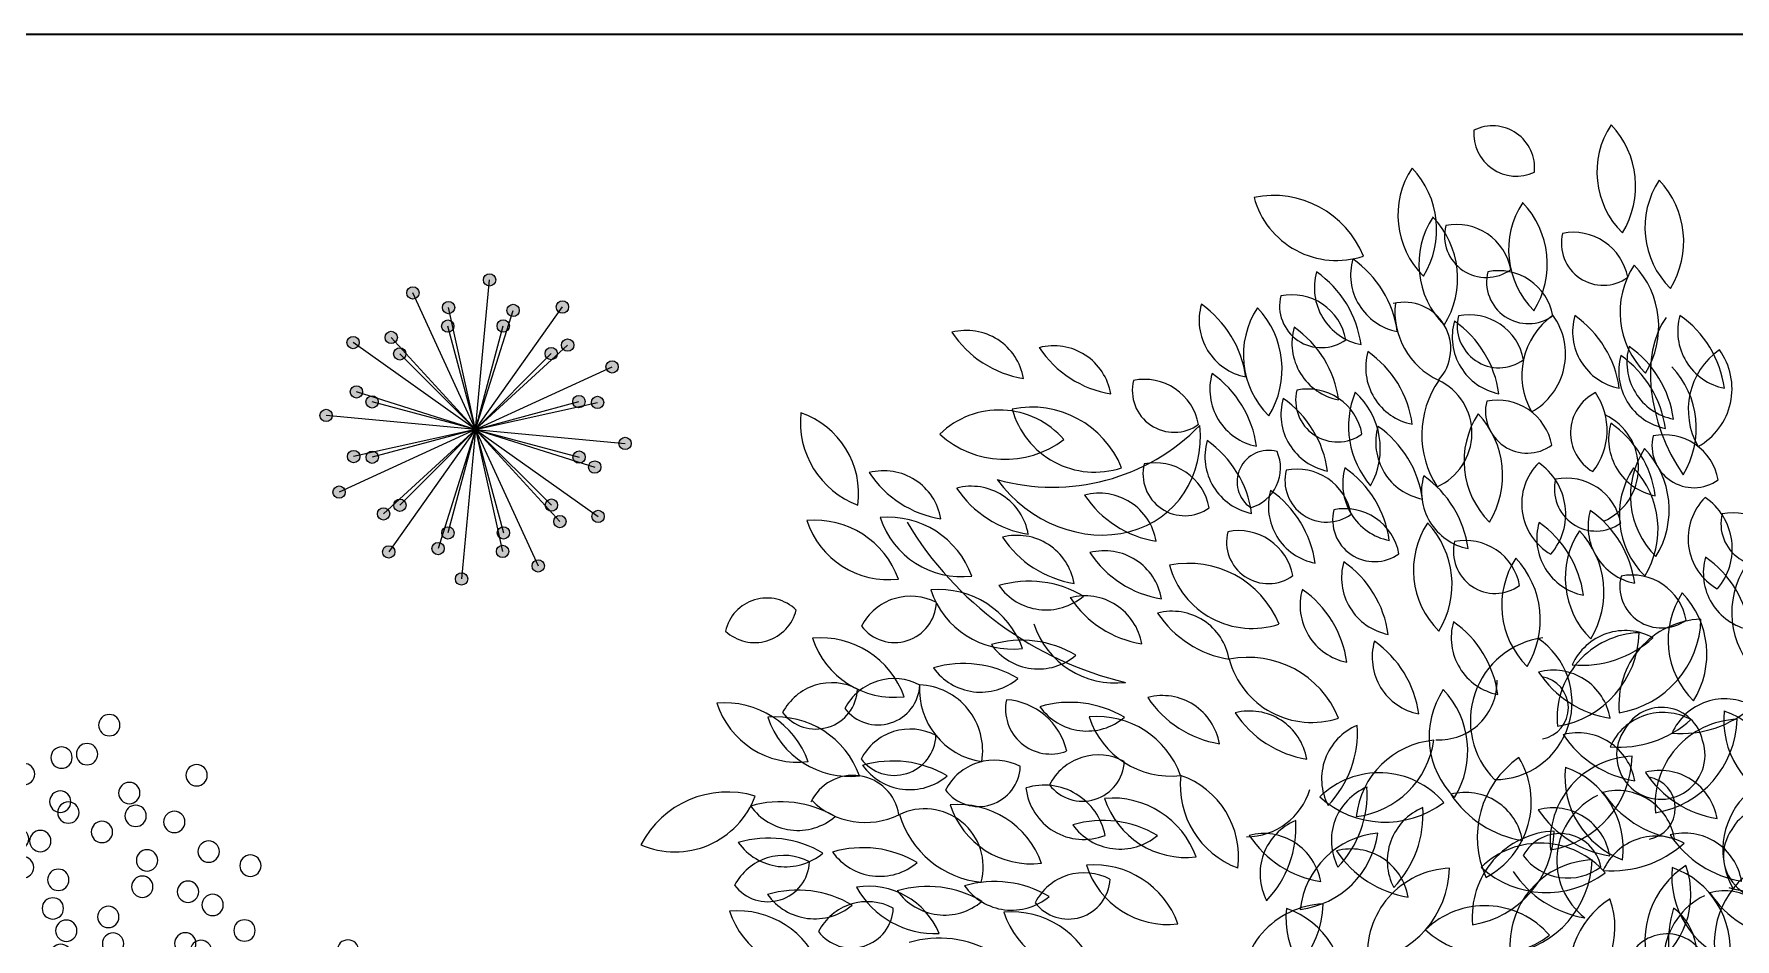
# Model space of a CAD drawing. Header units: millimetres. Extents: x -18002 to 19000, y -38859 to 21000.
# Drawn here: x -7430 to -5916, y 20195 to 21000 of the extents above; entities that cross this region are included whole.
import ezdxf

# ---------------------------------------------------------------- set-up
doc = ezdxf.new("R2010")
doc.units = ezdxf.units.MM
doc.linetypes.add('ACAD_ISO04W100', pattern=[30, 24, -3, 0, -3])
doc.linetypes.add('PHANTOM', pattern=[63.5, 31.75, -6.35, 6.35, -6.35, 6.35, -6.35])
doc.layers.get('0').update_dxf_attribs({"lineweight": 25})
doc.layers.add('AREA VERDE', color=7, linetype='Continuous', lineweight=5, true_color=0x00701c)
doc.layers.add('Efec-vegetacion-01', color=7, linetype='Continuous', lineweight=25, true_color=0x00ad00)
doc.layers.add('C Prop', color=1, linetype='PHANTOM', lineweight=35)
doc.layers.add('www.cadblocksfree.com', color=7, linetype='Continuous', lineweight=5)

# ---------------------------------------------------------------- blocks, each defined once
blk = doc.blocks.new('A$C76BB5F72')
at = {"color": 96, "true_color": 0x006600}
for centre, major_axis, start_param, end_param in [((0.8602, 1.5411), (0.0023, 0.0699), 4.64421, 6.775011), ((0.9, 1.5985), (0.0023, 0.071), 1.528993, 3.607058), ((0.8454, 1.4627), (0.0047, 0.1421), 1.02068, 2.395009), ((0.62, 1.4391), (0.0048, 0.1474), 4.191457, 5.507408), ((1.029, 1.4054), (0.0047, 0.1421), 1.020696, 2.395025), ((0.8801, 1.3815), (0.0047, 0.1421), 1.02068, 2.395009), ((0.6546, 1.3579), (0.0048, 0.1474), 4.191454, 5.507405), ((0.8498, 1.4287), (0.0023, 0.0693), 1.359975, 3.802123), ((0.8006, 1.3557), (0.003, 0.0915), -1.352509, 0.23136), ((0.9011, 1.098), (0.0052, 0.1583), 0.995377, 2.17682), ((0.7289, 1.101), (0.0032, 0.0971), 3.58946, 5.874126), ((0.605, 1.1323), (0.0032, 0.096), 1.324749, 2.979982), ((0.4112, 1.0139), (0.0058, 0.1767), -1.40088, -0.577558), ((0.7724, 1.1122), (0.005, 0.1511), 1.219171, 2.314045), ((0.5474, 1.0752), (0.0042, 0.1264), 4.236746, 5.579693), ((0.8685, 1.0642), (0.003, 0.0915), -1.352507, 0.231361), ((1.0645, 1.1015), (0.0025, 0.0747), 0.498451, 2.643311), ((0.9397, 1.1057), (0.0036, 0.1107), 4.077285, 5.347414), ((0.955, 1.0546), (0.0047, 0.1421), 1.020677, 2.395007), ((0.7295, 1.031), (0.0048, 0.1474), 4.191457, 5.507408), ((0.9178, 1.1372), (0.0023, 0.0693), 1.359914, 3.802063), ((1.0053, 1.0436), (0.0032, 0.0971), 3.58946, 5.874126), ((0.7624, 1.0858), (0.0032, 0.096), 1.324792, 2.980025), ((0.5687, 0.9674), (0.0058, 0.1767), -1.400885, -0.577563), ((1.1449, 1.0068), (0.003, 0.0915), -1.352507, 0.231361), ((0.4789, 1.0621), (0.0032, 0.096), 1.32475, 2.979982), ((0.2851, 0.9437), (0.0058, 0.1767), -1.40088, -0.577558), ((0.4884, 1.0202), (0.0017, 0.0522), -0.240197, 2.568826), ((1.2313, 0.9972), (0.0047, 0.1421), 1.020677, 2.395007), ((1.0059, 0.9736), (0.0048, 0.1474), 4.191457, 5.507408), ((1.1942, 1.0798), (0.0023, 0.0693), 1.359914, 3.802063), ((0.3493, 1.0333), (0.0023, 0.0693), 1.359914, 3.802063), ((0.3, 0.9603), (0.003, 0.0915), -1.352594, 0.231275), ((0.4398, 1.043), (0.0023, 0.0684), 3.454039, 5.158097), ((0.5849, 1.0226), (0.0023, 0.0693), 1.359975, 3.802123), ((0.5356, 0.9496), (0.003, 0.0915), -1.352594, 0.231275), ((1.0175, 0.815), (0.0047, 0.1421), 1.020677, 2.395006), ((0.792, 0.7914), (0.0048, 0.1474), 4.191457, 5.507408), ((1.2938, 0.7575), (0.0047, 0.1421), 1.020677, 2.395006), ((1.0684, 0.734), (0.0048, 0.1474), 4.191457, 5.507408), ((1.2118, 0.6505), (0.0047, 0.1418), 0.073281, 1.699241), ((1.0448, 0.7963), (0.0053, 0.1613), 3.335082, 4.720481), ((0.8876, 0.7614), (0.0032, 0.096), 1.324748, 2.97998), ((0.6939, 0.643), (0.0058, 0.1767), -1.400881, -0.577559), ((1.0802, 0.6772), (0.0032, 0.096), -0.470458, 1.184775), ((0.9624, 0.6237), (0.0046, 0.139), 0.168873, 2.38252), ((0.864, 0.6541), (0.0042, 0.1281), 3.169603, 5.720362), ((1.0078, 0.8924), (0.0058, 0.1767), 3.087055, 3.910377), ((0.5599, 0.7627), (0.0047, 0.1418), 1.868396, 3.494357), ((-0.1334, 0.602), (0.003, 0.0915), -0.454951, 1.128917), ((-0.1597, 0.6861), (0.0023, 0.0693), 2.257493, 4.699641), ((0.0304, 0.6759), (0.004, 0.1215), 1.543736, 3.024312), ((-0.0956, 0.5739), (0.0036, 0.1094), 4.57796, 6.273232), ((0.0455, 0.5481), (0.0036, 0.1107), -1.308206, -0.038077), ((0.8971, 0.5971), (0.0047, 0.1421), 1.020677, 2.395007), ((0.6716, 0.5735), (0.0048, 0.1474), 4.191454, 5.507405), ((1.2458, 0.5639), (0.0032, 0.096), -0.470463, 1.18477), ((0.4571, 0.5437), (0.0032, 0.096), -1.368099, 0.287134), ((0.5803, 0.7344), (0.0058, 0.1767), 2.189533, 3.012855), ((1.1735, 0.7791), (0.0058, 0.1767), 3.087022, 3.910345), ((0.8151, 0.4086), (0.0032, 0.096), -1.368019, 0.287213), ((0.9382, 0.5993), (0.0058, 0.1767), 2.189496, 3.012818), ((0.9602, 0.383), (0.0032, 0.096), -1.36802, 0.287213), ((1.0833, 0.5737), (0.0058, 0.1767), 2.189533, 3.012855), ((1.1317, 0.3362), (0.0032, 0.096), -0.470462, 1.184771), ((0.9398, 0.2785), (0.0047, 0.1418), -0.824367, 0.801593), ((1.0594, 0.5514), (0.0058, 0.1767), 3.087024, 3.910347), ((0.6273, 0.3827), (0.0053, 0.1613), 3.335141, 4.720539)]:
    blk.add_ellipse(centre, major_axis=major_axis, ratio=1, start_param=start_param, end_param=end_param, dxfattribs=at)
at = {"color": 58, "true_color": 0x4d6600}
for centre, major_axis, ratio, start_param, end_param in [((1.1757, 1.5345), (0.0047, 0.1421), 1, 1.020694, 2.395023), ((0.9503, 1.511), (0.0049, 0.1474), 1, 4.191492, 5.507442), ((1.2554, 1.4424), (0.0047, 0.1421), 1, 1.020697, 2.395026), ((1.03, 1.4189), (0.0049, 0.1474), 1, 4.191488, 5.507439), ((0.8035, 1.3818), (0.0048, 0.1474), 1, 4.191454, 5.507405), ((1.0438, 1.4158), (0.0023, 0.0693), 1, 1.359886, 3.802035), ((0.9945, 1.3428), (0.003, 0.0915), 1, -1.35251, 0.231359), ((0.9196, 1.3522), (0.0023, 0.0693), 1, 1.359915, 3.802064), ((0.8704, 1.2791), (0.003, 0.0915), 1, -1.352509, 0.23136), ((1.214, 1.3017), (0.0047, 0.1421), 1, 1.020677, 2.395006), ((0.9886, 1.2781), (0.0048, 0.1474), 1, 4.191456, 5.507407), ((-0.0131, 1.1755), (0.0032, 0.096), 1, -1.36802, 0.287213), ((1.0303, 1.1971), (0.004, 0.1215), 1, 0.646107, 2.126683), ((0.8719, 1.2321), (0.0036, 0.1094), 1, 3.680361, 5.375633), ((1.0891, 1.2697), (0.0032, 0.096), 1, 1.32475, 2.979982), ((0.8954, 1.1512), (0.0058, 0.1767), 1, -1.40088, -0.577558), ((1.2765, 1.133), (-0.0919, 0.1913), 0.647834, 0.34295, 1.798552), ((1.2636, 1.2699), (0.0032, 0.096), 1, 1.32478, 2.980013), ((1.0699, 1.1515), (0.0058, 0.1767), 1, -1.400885, -0.577563), ((0.11, 1.3663), (0.0058, 0.1767), 1, 2.189533, 3.012855), ((0.1319, 1.1499), (0.0032, 0.096), 1, -1.36802, 0.287213), ((0.2551, 1.3407), (0.0058, 0.1767), 1, 2.189533, 3.012855), ((1.1792, 1.2185), (0.0032, 0.096), 1, 1.324774, 2.980007), ((0.9855, 1.1), (0.0058, 0.1767), 1, -1.400884, -0.577561), ((1.3066, 1.1397), (0.004, 0.1215), 1, 0.646107, 2.126683), ((1.1483, 1.1746), (0.0036, 0.1094), 1, 3.680361, 5.375633), ((1.051, 1.1094), (0.0048, 0.1474), 1, 4.191457, 5.507408), ((-0.1413, 1.1194), (0.0049, 0.1474), 1, 1.498679, 2.81463), ((-0.3342, 1.0004), (0.0047, 0.1421), 1, 4.611084, 5.985413), ((0.0414, 0.9975), (0.0047, 0.1418), 1, -0.824341, 0.80162), ((0.095, 0.9828), (0.0053, 0.1613), 1, -1.15288, 0.232518), ((0.1999, 1.1781), (0.0047, 0.1418), 1, 1.868456, 3.494416), ((0.1301, 1.3532), (0.2098, 0.2701), 1, 3.529327, 4.597681), ((0.1853, 1.1216), (-0.1444, 0.1426), 0.866793, 1.39176, 3.951227), ((0.0512, 1.2189), (0.0053, 0.1613), 1, 2.437519, 3.822918), ((-0.1502, 0.9425), (0.0032, 0.096), 1, -1.368022, 0.287211), ((-0.027, 1.1332), (0.0058, 0.1767), 1, 2.189529, 3.012851), ((-0.0051, 0.9168), (0.0032, 0.096), 1, -1.368019, 0.287213), ((0.118, 1.1076), (0.0058, 0.1767), 1, 2.189533, 3.012855), ((0.2072, 0.9053), (0.0032, 0.096), 1, -1.368021, 0.287212), ((0.3304, 1.096), (0.0058, 0.1767), 1, 2.189527, 3.01285), ((-0.2648, 0.809), (0.0049, 0.1474), 1, -1.194121, 0.121829), ((-0.1431, 0.8139), (0.0049, 0.1474), 1, -1.194121, 0.121829), ((-0.021, 1.0049), (0.0047, 0.1421), 1, 1.918244, 3.292573), ((-0.1427, 1), (0.0047, 0.1421), 1, 1.918314, 3.292644), ((0.3862, 1.2516), (-0.4584, 0.3561), 1, 1.200871, 1.995976), ((0.0709, 0.8353), (0.0032, 0.096), 1, -1.368021, 0.287212), ((0.488, 0.9206), (0.0023, 0.0693), 1, 1.359919, 3.802067), ((0.4387, 0.8476), (0.003, 0.0915), 1, -1.352507, 0.231361), ((0.871, 0.8735), (0.0047, 0.1421), 1, 1.020694, 2.395023), ((0.1941, 1.0261), (0.0058, 0.1767), 1, 2.189529, 3.012851), ((0.216, 0.8097), (0.0032, 0.096), 1, -1.368022, 0.287211), ((0.3391, 1.0004), (0.0058, 0.1767), 1, 2.189529, 3.012851), ((0.3562, 0.7234), (0.0053, 0.1613), 1, -1.152879, 0.23252), ((0.4611, 0.9187), (0.0047, 0.1418), 1, 1.868451, 3.494411), ((0.7056, 0.8612), (0.0032, 0.096), 1, 1.32475, 2.979982), ((0.5119, 0.7427), (0.0058, 0.1767), 1, -1.40088, -0.577558), ((0.0909, 0.6784), (0.0058, 0.1767), 1, -0.503255, 0.320067), ((0.119, 0.9037), (0.0032, 0.096), 1, 2.222351, 3.877584), ((-0.0589, 0.6938), (0.0049, 0.1474), 1, -1.194122, 0.121829), ((0.0633, 0.8847), (0.0047, 0.1421), 1, 1.918244, 3.292573), ((0.1832, 0.7349), (0.0032, 0.096), 1, -1.368019, 0.287213), ((0.3064, 0.9257), (0.0058, 0.1767), 1, 2.189501, 3.012823), ((0.6368, 0.8151), (0.0032, 0.096), 1, 1.324745, 2.979978), ((0.4431, 0.6967), (0.0058, 0.1767), 1, -1.40088, -0.577558), ((0.0784, 0.5804), (0.0058, 0.1767), 1, -0.503298, 0.320024), ((0.2341, 0.8284), (0.0047, 0.1421), 1, 1.918314, 3.292644), ((0.1066, 0.8056), (0.0032, 0.096), 1, 2.222354, 3.877587), ((0.455, 0.5674), (0.0053, 0.1613), 1, -1.152817, 0.232582), ((0.7564, 0.7291), (0.0032, 0.096), 1, 1.32478, 2.980013), ((0.5627, 0.6107), (0.0058, 0.1767), 1, -1.40088, -0.577558), ((-0.0178, 0.5418), (0.0058, 0.1767), 1, -0.503298, 0.320025), ((0.0104, 0.7671), (0.0032, 0.096), 1, 2.222352, 3.877584), ((0.1265, 0.6431), (0.0025, 0.0747), 1, 1.395929, 3.540788), ((0.1589, 0.4774), (0.0058, 0.1767), 1, -0.503255, 0.320067), ((0.3121, 0.5693), (0.0032, 0.096), 1, -1.36802, 0.287213), ((0.4352, 0.76), (0.0058, 0.1767), 1, 2.189529, 3.012851), ((0.1871, 0.7026), (0.0032, 0.096), 1, 2.222316, 3.877549), ((0.2036, 0.483), (0.0049, 0.1474), 1, -1.194112, 0.121839), ((0.3257, 0.6739), (0.0047, 0.1421), 1, 1.918249, 3.292578), ((1.0708, 0.7565), (0.0058, 0.1767), 1, 3.087158, 3.91048), ((1.2718, 0.4844), (0.0047, 0.1418), 1, 0.073281, 1.699241), ((1.1047, 0.6302), (0.0053, 0.1613), 1, 3.335082, 4.720481), ((0.206, 0.4753), (0.003, 0.0915), 1, -0.454944, 1.128925), ((0.0335, 0.4666), (0.003, 0.0915), 1, -0.454876, 1.128992), ((0.0071, 0.5506), (0.0023, 0.0693), 1, 2.257561, 4.699709), ((0.1797, 0.5594), (0.0023, 0.0693), 1, 2.257493, 4.699641), ((0.9963, 0.4301), (0.0053, 0.1613), 1, 0.642311, 2.02771), ((0.7826, 0.4889), (0.0047, 0.1418), 1, 3.663644, 5.289604), ((1.0977, 0.4228), (0.0047, 0.1418), 1, 0.073281, 1.699241), ((0.9307, 0.5686), (0.0053, 0.1613), 1, 3.335086, 4.720484), ((1.3705, 0.4091), (0.0042, 0.1281), 1, -0.420699, 2.130061), ((0.1161, 0.4139), (0.0034, 0.1027), 1, -1.34766, 0.33249), ((0.1815, 0.5229), (0.0032, 0.0963), 1, 1.716104, 3.551932), ((0.4892, 0.5172), (0.0049, 0.1474), 1, 1.498679, 2.81463), ((0.2963, 0.3982), (0.0047, 0.1421), 1, 4.611082, 5.985411), ((1.295, 0.4792), (0.0046, 0.139), 1, 2.861645, 5.075292), ((-0.0823, 0.3803), (0.0032, 0.0971), 1, 4.487022, 6.771688), ((-0.0272, 0.3372), (0.0049, 0.1474), 1, -1.194112, 0.121839), ((0.0949, 0.5282), (0.0047, 0.1421), 1, 1.918247, 3.292576), ((0.2293, 0.3478), (0.0048, 0.1474), 1, -1.194188, 0.121763), ((0.3514, 0.5387), (0.0047, 0.1421), 1, 1.918242, 3.292571), ((0.0274, 0.5131), (0.0052, 0.1583), 1, 1.893069, 3.074512), ((0.2136, 0.2813), (0.0058, 0.1767), 1, -0.503319, 0.320004), ((0.5703, 0.3692), (0.0032, 0.096), 1, 0.427146, 2.082378), ((0.357, 0.4468), (0.0058, 0.1767), 1, 3.984718, 4.80804), ((0.2418, 0.5066), (0.0032, 0.096), 1, 2.222376, 3.877608), ((0.4803, 0.3403), (0.0032, 0.096), 1, -1.368021, 0.287212), ((0.6035, 0.531), (0.0058, 0.1767), 1, 2.189533, 3.012855), ((0.6825, 0.2954), (0.0047, 0.1421), 1, 0.123059, 1.497388), ((0.5235, 0.457), (0.0049, 0.1474), 1, 3.293873, 4.609823), ((0.8013, 0.4443), (0.0053, 0.1613), 1, 3.335082, 4.720481), ((0.1823, 0.2797), (0.003, 0.0915), 1, -0.454955, 1.128914), ((0.1991, 0.2367), (0.0049, 0.1474), 1, -1.194118, 0.121833), ((0.3212, 0.4276), (0.0047, 0.1421), 1, 1.918246, 3.292575), ((0.7943, 0.237), (0.0047, 0.1418), 1, 0.073281, 1.699241), ((1.031, 0.2509), (0.0047, 0.1418), 1, 0.073223, 1.699183), ((0.864, 0.3967), (0.0053, 0.1613), 1, 3.335082, 4.720481), ((1.2607, 0.2589), (0.0048, 0.1474), 1, 0.601065, 1.917016), ((1.0473, 0.3355), (0.0047, 0.1421), 1, 3.713445, 5.087775), ((1.3757, 0.2542), (0.0048, 0.1474), 1, 0.601064, 1.917015), ((1.1624, 0.3308), (0.0047, 0.1421), 1, 3.713473, 5.087802), ((-0.0778, 0.1718), (0.0058, 0.1767), 1, -0.503319, 0.320004), ((-0.0496, 0.3971), (0.0032, 0.096), 1, 2.222376, 3.877608), ((0.0339, 0.1799), (0.0058, 0.1767), 1, -0.503254, 0.320068), ((0.0621, 0.4052), (0.0032, 0.096), 1, 2.222336, 3.877568), ((0.156, 0.3637), (0.0023, 0.0693), 1, 2.257493, 4.699641), ((0.062, 0.1587), (0.0049, 0.1474), 1, -1.194121, 0.121829), ((0.5845, 0.1776), (0.0047, 0.1418), 1, 0.073223, 1.699183), ((0.4175, 0.3233), (0.0053, 0.1613), 1, 3.335082, 4.720481), ((0.6647, 0.2966), (0.0049, 0.1474), 1, 1.498677, 2.814628), ((0.4718, 0.1775), (0.0047, 0.1421), 1, 4.611083, 5.985412), ((0.1841, 0.3496), (0.0047, 0.1421), 1, 1.918248, 3.292578), ((-0.0583, 0.086), (0.0058, 0.1767), 1, -0.503255, 0.320067)]:
    blk.add_ellipse(centre, major_axis=major_axis, ratio=ratio, start_param=start_param, end_param=end_param, dxfattribs=at)
at = {"color": 98, "true_color": 0x004700}
for centre, major_axis, start_param, end_param in [((0.4963, 1.3342), (0.0053, 0.1613), -1.152877, 0.232521), ((0.6012, 1.5295), (0.0047, 0.1418), 1.868456, 3.494416), ((0.7206, 1.3638), (0.0032, 0.096), 1.324745, 2.979978), ((0.5269, 1.2453), (0.0058, 0.1767), -1.400884, -0.577561), ((0.6605, 1.3422), (0.0032, 0.096), 1.324791, 2.980023), ((0.4668, 1.2238), (0.0058, 0.1767), -1.400884, -0.577561), ((0.576, 1.3123), (0.0023, 0.0693), 1.359886, 3.802035), ((0.5268, 1.2392), (0.003, 0.0915), -1.352509, 0.23136), ((0.4692, 1.2885), (0.0032, 0.096), 1.324745, 2.979978), ((0.2755, 1.17), (0.0058, 0.1767), -1.400884, -0.577561), ((0.5887, 1.2308), (0.0047, 0.1421), 1.020642, 2.394972), ((0.3633, 1.2072), (0.0049, 0.1474), 4.191491, 5.507442), ((0.8245, 1.303), (0.0042, 0.1263), 1.493727, 2.732489), ((0.7136, 1.2411), (0.0025, 0.0772), 4.001852, 6.554258), ((0.8216, 1.2059), (0.003, 0.0915), -1.352594, 0.231275), ((0.6233, 1.2503), (0.0032, 0.096), 1.324744, 2.979976), ((0.4296, 1.1319), (0.0058, 0.1767), -1.40088, -0.577558), ((0.8893, 1.2607), (0.0032, 0.096), 1.324745, 2.979978), ((0.8709, 1.2789), (0.0023, 0.0693), 1.359919, 3.802067), ((0.6956, 1.1422), (0.0058, 0.1767), -1.40088, -0.577558), ((0.7457, 1.2099), (0.0032, 0.096), 1.32475, 2.979982), ((0.5519, 1.0915), (0.0058, 0.1767), -1.40088, -0.577558), ((1.1657, 1.2032), (0.0032, 0.096), 1.324745, 2.979978), ((0.9719, 1.0848), (0.0058, 0.1767), -1.40088, -0.577558), ((0.3316, 1.1718), (0.0023, 0.0693), 1.359915, 3.802064), ((0.2823, 1.0987), (0.003, 0.0915), -1.352507, 0.231361), ((0.487, 1.1735), (0.0032, 0.096), 1.324754, 2.979986), ((0.2933, 1.0551), (0.0058, 0.1767), -1.400881, -0.577559), ((0.6027, 1.1557), (0.0023, 0.0693), 1.359975, 3.802123), ((0.5535, 1.0827), (0.003, 0.0915), -1.35251, 0.231359), ((1.1489, 1.0913), (0.0032, 0.096), 1.324792, 2.980025), ((0.9552, 0.9729), (0.0058, 0.1767), -1.400892, -0.57757), ((1.0049, 0.9836), (0.0032, 0.0963), 0.818491, 2.654319), ((0.8789, 0.9668), (0.0034, 0.1027), 4.037966, 5.718116), ((0.7075, 1.0171), (0.0032, 0.096), 1.324745, 2.979978), ((0.5137, 0.8987), (0.0058, 0.1767), -1.40088, -0.577558), ((0.8383, 1.0036), (0.0032, 0.096), 1.324745, 2.979978), ((0.6446, 0.8852), (0.0058, 0.1767), -1.40088, -0.577558), ((1.0322, 1.0078), (0.0023, 0.0693), 1.359914, 3.802063), ((0.983, 0.9348), (0.003, 0.0915), -1.352596, 0.231273), ((1.2128, 0.965), (0.0047, 0.1421), 1.020695, 2.395024), ((0.9874, 0.9414), (0.0049, 0.1474), 4.191491, 5.507442), ((0.5842, 0.9795), (0.0032, 0.096), 1.324744, 2.979976), ((0.3905, 0.8611), (0.0058, 0.1767), -1.40088, -0.577558), ((1.2812, 0.9261), (0.0032, 0.0963), 0.818491, 2.654319), ((1.1553, 0.9093), (0.0034, 0.1027), 4.037966, 5.718116), ((0.6641, 0.957), (0.0023, 0.0693), 1.359919, 3.802067), ((0.6149, 0.884), (0.003, 0.0915), -1.352509, 0.23136), ((1.1147, 0.9462), (0.0032, 0.096), 1.324745, 2.979978), ((0.921, 0.8278), (0.0058, 0.1767), -1.40088, -0.577558), ((1.3086, 0.9504), (0.0023, 0.0693), 1.359914, 3.802063), ((1.2593, 0.8773), (0.003, 0.0915), -1.352596, 0.231273), ((0.6455, 0.85), (0.0048, 0.1474), 4.191442, 5.507393), ((1.0297, 0.9263), (0.0032, 0.096), 1.324745, 2.979978), ((0.836, 0.8079), (0.0058, 0.1767), -1.40088, -0.577558), ((1.3061, 0.8688), (0.0032, 0.096), 1.324745, 2.979978), ((1.1124, 0.7504), (0.0058, 0.1767), -1.40088, -0.577558), ((1.1091, 0.628), (0.0047, 0.1418), 0.073278, 1.699238), ((0.9421, 0.7737), (0.0053, 0.1613), 3.335148, 4.720547), ((0.9607, 0.6115), (0.0032, 0.096), -1.368021, 0.287212), ((-0.2367, 0.5952), (0.003, 0.0915), -0.454876, 1.128992), ((0.7716, 0.688), (0.0032, 0.096), 3.120001, 4.775234), ((1.0838, 0.8022), (0.0058, 0.1767), 2.189529, 3.012851), ((0.9339, 0.645), (0.0017, 0.0522), 3.350521, 6.159543), ((-0.4146, 0.506), (0.0049, 0.1474), -1.194122, 0.121829), ((-0.2924, 0.6969), (0.0047, 0.1421), 1.918249, 3.292578), ((-0.2631, 0.6792), (0.0023, 0.0693), 2.257561, 4.699709), ((-0.3295, 0.4825), (0.0049, 0.1474), -1.19412, 0.121831), ((-0.2073, 0.6734), (0.0047, 0.1421), 1.918249, 3.292578), ((1.1431, 0.5413), (0.0032, 0.096), -0.470464, 1.184769), ((1.1409, 0.5765), (0.0023, 0.0693), -1.332882, 1.109267), ((1.3915, 0.6244), (0.0049, 0.1474), 1.498677, 2.814628), ((1.1986, 0.5053), (0.0047, 0.1421), 4.611083, 5.985412), ((-0.1065, 0.5182), (0.003, 0.0915), -0.454955, 1.128914), ((-0.1329, 0.6023), (0.0023, 0.0693), 2.2575, 4.699649), ((0.6725, 0.5272), (0.0032, 0.096), 0.427146, 2.082378), ((0.4592, 0.6048), (0.0058, 0.1767), 3.984718, 4.80804), ((1.0016, 0.5075), (0.0032, 0.096), -1.36802, 0.287213), ((1.1248, 0.6983), (0.0058, 0.1767), 2.189497, 3.012819), ((1.1395, 0.5666), (-0.0731, 0.0066), -0.533206, 3.564936), ((0.6164, 0.611), (0.0048, 0.1474), 3.293839, 4.60979), ((0.7754, 0.4495), (0.0047, 0.1421), 0.123091, 1.49742), ((-0.2014, 0.4557), (0.0025, 0.0772), -1.383745, 1.168661), ((-0.1353, 0.38), (0.0058, 0.1767), -0.503255, 0.320067), ((-0.1072, 0.6053), (0.0032, 0.096), 2.222352, 3.877584), ((1.1278, 0.5309), (0.0048, 0.1474), 1.498638, 2.814589), ((0.9349, 0.4118), (0.0047, 0.1421), 4.611055, 5.985384), ((1.1381, 0.445), (0.0032, 0.096), -1.368021, 0.287212), ((1.2612, 0.6357), (0.0058, 0.1767), 2.189529, 3.012851), ((-0.4097, 0.3439), (0.0053, 0.1613), -0.255246, 1.130153), ((0.4511, 0.5417), (0.0036, 0.1107), 3.179686, 4.449815), ((0.6887, 0.4248), (0.0032, 0.096), 0.427221, 2.082454), ((0.4753, 0.5024), (0.0058, 0.1767), 3.984673, 4.807996), ((1.0675, 0.4117), (0.0032, 0.096), -1.36802, 0.287213), ((1.1113, 0.4785), (0.0017, 0.0522), 3.350521, 6.159543), ((-0.4969, 0.5477), (0.0047, 0.1418), 2.766041, 4.392001), ((-0.3211, 0.3124), (0.0058, 0.1767), -0.503298, 0.320024), ((-0.2929, 0.5377), (0.0032, 0.096), 2.222351, 3.877584), ((-0.1807, 0.5811), (0.0042, 0.1263), 2.391335, 3.630097), ((1.087, 0.3915), (0.0737, 0.0949), 1.113272, 3.142095), ((1.1907, 0.6024), (0.0058, 0.1767), 2.189527, 3.01285), ((1.3183, 0.41), (0.0023, 0.0693), -1.332882, 1.109267), ((-0.3417, 0.2519), (0.0058, 0.1767), -0.503255, 0.320068), ((0.9723, 0.367), (0.0023, 0.0693), -1.332875, 1.109274), ((1.179, 0.341), (0.0032, 0.096), -1.36802, 0.287213), ((1.3022, 0.5318), (0.0058, 0.1767), 2.189497, 3.012819), ((1.3169, 0.4001), (-0.0731, 0.0066), -0.533206, 3.564936), ((-0.3164, 0.3085), (0.003, 0.0915), -0.454959, 1.12891), ((-0.3135, 0.4772), (0.0032, 0.096), 2.222352, 3.877584), ((-0.1852, 0.2361), (0.0058, 0.1767), -0.503255, 0.320067), ((-0.157, 0.4614), (0.0032, 0.096), 2.222338, 3.877571), ((0.985, 0.4541), (0.003, 0.0915), 2.237867, 3.821736), ((-0.3428, 0.3926), (0.0023, 0.0693), 2.257493, 4.699641), ((1.0417, 0.4711), (0.0058, 0.1767), 2.189533, 3.012855), ((1.3052, 0.3644), (0.0048, 0.1474), 1.498638, 2.814589), ((1.1123, 0.2453), (0.0047, 0.1421), 4.611055, 5.985384), ((-0.2931, 0.1656), (0.0058, 0.1767), -0.503318, 0.320004), ((-0.1753, 0.2223), (0.0042, 0.1264), -1.148854, 0.194093), ((-0.0639, 0.4213), (0.005, 0.1511), 2.116754, 3.211628), ((1.245, 0.2452), (0.0032, 0.096), -1.36802, 0.287213), ((-0.3933, 0.1607), (0.0048, 0.1474), -1.194186, 0.121765), ((-0.2649, 0.3909), (0.0032, 0.096), 2.222375, 3.877608), ((-0.1774, 0.2317), (0.003, 0.0915), -0.454876, 1.128993), ((-0.2037, 0.3158), (0.0023, 0.0693), 2.257561, 4.699709), ((1.1346, 0.2038), (0.0048, 0.1474), 0.601065, 1.917016), ((0.9212, 0.2804), (0.0047, 0.1421), 3.713477, 5.087806), ((1.2644, 0.225), (0.0737, 0.0949), 1.113272, 3.142095), ((1.329, 0.2584), (0.0058, 0.1767), 1.291936, 2.115259), ((1.103, 0.2358), (0.0032, 0.096), 4.017596, 5.672829), ((1.3681, 0.4359), (0.0058, 0.1767), 2.189527, 3.01285), ((-0.2712, 0.3516), (0.0047, 0.1421), 1.918249, 3.292578), ((1.1497, 0.2005), (0.0023, 0.0693), -1.332875, 1.109274)]:
    blk.add_ellipse(centre, major_axis=major_axis, ratio=1, start_param=start_param, end_param=end_param, dxfattribs=at)
at = {"color": 66, "true_color": 0x638500}
for centre, major_axis, start_param, end_param in [((1.1231, 0.8606), (0.0047, 0.1421), 1.020697, 2.395026), ((0.8977, 0.8371), (0.0049, 0.1474), 4.191492, 5.507442), ((0.8645, 0.9043), (0.0023, 0.0693), 1.359979, 3.802128), ((0.8152, 0.8313), (0.003, 0.0915), -1.35251, 0.231359), ((1.3995, 0.8032), (0.0047, 0.1421), 1.020697, 2.395026), ((1.1408, 0.8469), (0.0023, 0.0693), 1.359979, 3.802128), ((1.0916, 0.7739), (0.003, 0.0915), -1.35251, 0.231359), ((-0.1058, 0.7388), (0.003, 0.0915), -0.454876, 1.128992), ((-0.1321, 0.8228), (0.0023, 0.0693), 2.257488, 4.699637), ((0.3283, 0.7093), (0.0032, 0.096), -1.36802, 0.287213), ((0.4515, 0.9001), (0.0058, 0.1767), 2.189527, 3.01285), ((0.672, 0.3953), (0.0047, 0.1418), -0.824341, 0.80162), ((0.6818, 0.6167), (0.0053, 0.1613), 2.437516, 3.822915), ((0.7815, 0.3908), (0.0032, 0.096), 0.427147, 2.08238), ((0.5681, 0.4685), (0.0058, 0.1767), 3.984724, 4.808046), ((0.9683, 0.2986), (0.0047, 0.1418), 0.073281, 1.699241), ((0.6254, 0.3147), (0.0032, 0.096), -1.36802, 0.287213), ((0.7486, 0.5054), (0.0058, 0.1767), 2.189529, 3.012851), ((0.9496, 0.4999), (0.0053, 0.1613), 2.437542, 3.822941), ((0.8475, 0.1747), (0.0047, 0.1418), -0.824375, 0.801585), ((0.8573, 0.3961), (0.0053, 0.1613), 2.437516, 3.822915)]:
    blk.add_ellipse(centre, major_axis=major_axis, ratio=1, start_param=start_param, end_param=end_param, dxfattribs=at)
at = {"color": 96, "linetype": 'Continuous', "true_color": 0x006b00}
for centre, major_axis, start_param, end_param in [((-0.3446, 0.7574), (0.0023, 0.0699), -0.7414, 1.389401), ((-0.3646, 0.8244), (0.0023, 0.071), 2.426584, 4.504649), ((-0.2553, 0.6138), (0.0049, 0.1474), -1.194122, 0.121829), ((-0.1332, 0.8047), (0.0047, 0.1421), 1.918314, 3.292644)]:
    blk.add_ellipse(centre, major_axis=major_axis, ratio=1, start_param=start_param, end_param=end_param, dxfattribs=at)
blk = doc.blocks.new('G3')
at = {"color": 96, "linetype": 'ByBlock', "lineweight": -2, "true_color": 0x006600}
for centre in [(-0.1452, 0.1576), (-0.0796, 0.1412), (0.0025, 0.1494), (-0.2108, 0.1166), (-0.096, 0.1166), (0.0681, 0.0592)]:
    blk.add_circle(centre, 0.0183, dxfattribs=at)
at = {"color": 66, "linetype": 'ByBlock', "lineweight": -2, "true_color": 0x587500}
for centre in [(-0.0221, 0.0838), (-0.0467, 0.0428), (-0.3339, 0.01), (-0.2601, -0.0064), (-0.1862, 0.01), (0.0189, 0.0018), (-0.3503, -0.031), (-0.0796, -0.0392), (-0.4078, -0.0556)]:
    blk.add_circle(centre, 0.0183, dxfattribs=at)
at = {"color": 66, "linetype": 'ByBlock', "lineweight": -2, "true_color": 0x638500}
for centre in [(-0.0057, -0.072), (-0.2273, -0.0884), (0.0681, -0.1212), (-0.2683, -0.1376), (-0.0467, -0.154), (-0.1534, -0.1786)]:
    blk.add_circle(centre, 0.0183, dxfattribs=at)
blk = doc.blocks.new('A$C031C037E')
at = {"color": 36, "true_color": 0x6b3600}
for points in [[(-0.01538, 0.03756, 0.00154, 0.000257, -0.381476), (0.15456, 0.1178, 0.000257, 0.000257, 1.841687)], [(-0.01882, 0.02902, 0.02059, 0.000257, -0.074947), (-0.06622, 0.09398, 0.000257, 0.000257, -0.762797)], [(-0.02369, 0.0282, 0.02059, 0.000257, 0), (0.00603, 0.07171, 0.000257, 0.000257, 0)], [(-0.02304, 0.02731, 0.02059, 0.000257, 0), (-0.07515, 0.00701, 0.000257, 0.000257, 0)], [(-0.01979, 0.02286, 0.01544, 0.000257, -0.286986), (0.04677, 0.01961, 0.000257, 0.000257, 1.494927)], [(-0.02157, 0.02156, 0.01544, 0.000257, -0.199177), (-0.04762, -0.0588, 0.000257, 0.000257, -1.224983)]]:
    blk.add_lwpolyline(points, format="xyseb", dxfattribs=at)
for points, knots in [([(-0.01538, 0.03756), (0.00157, 0.06499), (0.05163, 0.146), (-0.0086, 0.22817), (-0.04843, 0.28253)], [0, 0, 0, 0, 0.352913, 1.042399, 1.042399, 1.042399, 1.042399]), ([(-0.02706, 0.04358), (-0.04836, 0.06784), (-0.09718, 0.12346), (-0.05824, 0.18899), (-0.03628, 0.22594)], [0, 0, 0, 0, 0.3431079, 0.7867503, 0.7867503, 0.7867503, 0.7867503]), ([(-0.07944, 0.12536), (-0.0901, 0.13957), (-0.11926, 0.17846), (-0.16028, 0.20504), (-0.18632, 0.22192)], [0, 0, 0, 0, 0.2057262, 0.5631947, 0.5631947, 0.5631947, 0.5631947]), ([(0.04677, 0.01961), (0.07668, 0.02245), (0.12946, 0.02744), (0.14092, 0.09761), (0.16582, 0.12302), (0.17653, 0.13395)], [0, 0, 0, 0, 0.3078456, 0.5431204, 0.720549, 0.720549, 0.720549, 0.720549]), ([(-0.07515, 0.00701), (-0.08918, 0.00884), (-0.14437, 0.01603), (-0.1754, 0.06637), (-0.19855, 0.1039)], [0, 0, 0, 0, 0.1606959, 0.6320477, 0.6320477, 0.6320477, 0.6320477]), ([(0.13722, 0.0544), (0.14854, 0.05369), (0.1754, 0.05201), (0.1926, 0.03072), (0.20256, 0.0184)], [0, 0, 0, 0, 0.1271248, 0.3016984, 0.3016984, 0.3016984, 0.3016984]), ([(-0.00306, 0.03564), (0.02253, 0.0293), (0.08946, 0.01269), (0.0914, -0.06034), (0.09261, -0.10546)], [0, 0, 0, 0, 0.2819737, 0.7376857, 0.7376857, 0.7376857, 0.7376857]), ([(-0.12152, 0.0183), (-0.13915, 0.01606), (-0.19643, 0.00877), (-0.22494, -0.04514), (-0.24468, -0.08247)], [0, 0, 0, 0, 0.1995704, 0.6486688, 0.6486688, 0.6486688, 0.6486688]), ([(-0.07515, 0.00701), (-0.08509, 0.00537), (-0.10898, 0.00143), (-0.16334, -0.05343), (-0.1671, -0.11888), (-0.17003, -0.16981)], [0, 0, 0, 0, 0.1153881, 0.2772353, 0.8447002, 0.8447002, 0.8447002, 0.8447002]), ([(-0.04731, -0.05846), (-0.06657, -0.07887), (-0.10692, -0.12161), (-0.16286, -0.13996), (-0.19209, -0.14955)], [0, 0, 0, 0, 0.3218782, 0.6739721, 0.6739721, 0.6739721, 0.6739721]), ([(-0.04731, -0.05846), (-0.04457, -0.07093), (-0.03208, -0.12793), (0.01308, -0.16814), (0.04836, -0.19956)], [0, 0, 0, 0, 0.1472513, 0.6726927, 0.6726927, 0.6726927, 0.6726927]), ([(-0.06524, -0.07881), (-0.07402, -0.09898), (-0.09396, -0.14477), (-0.07035, -0.18962), (-0.05714, -0.21471)], [0, 0, 0, 0, 0.2444721, 0.5549445, 0.5549445, 0.5549445, 0.5549445])]:
    blk.add_open_spline(points, degree=3, knots=knots, dxfattribs=at)
at = {"extrusion": (0, 0, -1), "zscale": -0.2574076664958476}
for p, xscale, yscale, rotation in [((-0.01471, 0.23911), 0.257407666495843, 0.257407666495843, 143.8845948982851), ((0.09087, 0.22799), 0.257407666495843, 0.257407666495843, 143.8845948982851), ((-0.0429, 0.16064), 0.2574076664959257, 0.2574076664959257, 278.8845948982666), ((-0.11792, 0.20823), 0.257407666495843, 0.257407666495843, 143.8845948982851), ((0.00295, 0.14883), 0.257407666495843, 0.257407666495843, 143.8845948982851), ((0.15372, 0.13819), 0.257407666495843, 0.257407666495843, 143.8845948982851), ((-0.19155, 0.13747), 0.257407666495843, 0.257407666495843, 143.8845948982851), ((-0.07742, 0.10937), 0.257407666495843, 0.257407666495843, 143.8845948982851), ((0.08183, 0.08991), 0.257407666495843, 0.257407666495843, 143.8845948982851), ((-0.17847, 0.07955), 0.257407666495843, 0.257407666495843, 143.8845948982851), ((0.18784, 0.06936), 0.257407666495843, 0.257407666495843, 143.8845948982851), ((-0.14915, 0.04095), 0.257407666495843, 0.257407666495843, 143.8845948982851), ((0.04926, 0.0313), 0.257407666495843, 0.257407666495843, 143.8845948982851), ((-0.1759, 0.00752), 0.257407666495843, 0.257407666495843, 143.8845948982851), ((0.16036, 0.00153), 0.257407666495843, 0.257407666495843, 143.8845948982851), ((-0.20756, 0.00231), 0.257407666495843, 0.257407666495843, 143.8845948982851), ((-0.01108, -0.01709), 0.257407666495843, 0.257407666495843, 143.8845948982851), ((0.10257, -0.05493), 0.257407666495843, 0.257407666495843, 143.8845948982851), ((0.09107, -0.08338), 0.257407666495843, 0.257407666495843, 143.8845948982851)]:
    blk.add_blockref('G3', p, dxfattribs=dict(at, xscale=xscale, yscale=yscale, rotation=rotation))
at = {"color": 66, "true_color": 0x587500, "extrusion": (0, 0, -1), "zscale": -0.2574076664958476}
for p, xscale, yscale, rotation in [((0.03534, -0.04503), 0.2574076664959257, 0.2574076664959257, 278.8845948982666), ((0.09374, -0.12701), 0.2574076664959257, 0.2574076664959257, 278.8845948982666), ((-0.0689, -0.06521), 0.257407666495843, 0.257407666495843, 143.8845948982851), ((-0.13686, -0.08916), 0.257407666495843, 0.257407666495843, 143.8845948982851), ((0.11675, -0.17025), 0.2574076664959257, 0.2574076664959257, 278.8845948982666), ((-0.00346, -0.14257), 0.257407666495843, 0.257407666495843, 143.8845948982851), ((-0.06986, -0.13773), 0.257407666495843, 0.257407666495843, 143.8845948982851)]:
    blk.add_blockref('G3', p, dxfattribs=dict(at, xscale=xscale, yscale=yscale, rotation=rotation))
blk = doc.blocks.new('FLORES')
at = {"linetype": 'ACAD_ISO04W100', "true_color": 0x90477d}
h = blk.add_hatch(color=225, dxfattribs=at)
h.dxf.hatch_style = 1
edge = h.paths.add_edge_path()
edge.add_arc((0.4482, 0), 0.0184, 0, 360)
edge = h.paths.add_edge_path()
edge.add_arc((0.3644, -0.0784), 0.0184, 0, 360)
edge = h.paths.add_edge_path()
edge.add_arc((0.3152, -0.0532), 0.0184, 0, 360)
at = {"layer": 'Efec-vegetacion-01', "linetype": 'ACAD_ISO04W100', "true_color": 0x90477d}
h = blk.add_hatch(color=225, dxfattribs=at)
h.dxf.hatch_style = 1
edge = h.paths.add_edge_path()
edge.add_arc((0.3882, -0.2241), 0.0184, 0, 360)
edge = h.paths.add_edge_path()
edge.add_arc((-0.0532, -0.3152), 0.0184, 0, 360)
edge = h.paths.add_edge_path()
edge.add_arc((-0.0784, -0.3644), 0.0184, 0, 360)
edge = h.paths.add_edge_path()
edge.add_arc((0.1115, -0.2995), 0.0184, 0, 360)
edge = h.paths.add_edge_path()
edge.add_arc((0, -0.4482), 0.0184, 0, 360)
edge = h.paths.add_edge_path()
edge.add_arc((0.1143, -0.3548), 0.0184, 0, 360)
edge = h.paths.add_edge_path()
edge.add_arc((0.2464, -0.2036), 0.0184, 0, 360)
edge = h.paths.add_edge_path()
edge.add_arc((0.2241, -0.3882), 0.0184, 0, 360)
edge = h.paths.add_edge_path()
edge.add_arc((0.2764, -0.2501), 0.0184, 0, 360)
edge = h.paths.add_edge_path()
edge.add_arc((-0.2036, -0.2464), 0.0184, 0, 360)
edge = h.paths.add_edge_path()
edge.add_arc((-0.3882, -0.2241), 0.0184, 0, 360)
edge = h.paths.add_edge_path()
edge.add_arc((-0.2501, -0.2764), 0.0184, 0, 360)
edge = h.paths.add_edge_path()
edge.add_arc((-0.2241, -0.3882), 0.0184, 0, 360)
edge = h.paths.add_edge_path()
edge.add_arc((-0.2464, 0.2036), 0.0184, 0, 360)
edge = h.paths.add_edge_path()
edge.add_arc((-0.3152, 0.0532), 0.0184, 0, 360)
edge = h.paths.add_edge_path()
edge.add_arc((-0.3882, 0.2241), 0.0184, 0, 360)
edge = h.paths.add_edge_path()
edge.add_arc((-0.3644, 0.0784), 0.0184, 0, 360)
edge = h.paths.add_edge_path()
edge.add_arc((-0.2995, -0.1115), 0.0184, 0, 360)
edge = h.paths.add_edge_path()
edge.add_arc((-0.4482, 0), 0.0184, 0, 360)
edge = h.paths.add_edge_path()
edge.add_arc((-0.3548, -0.1143), 0.0184, 0, 360)
edge = h.paths.add_edge_path()
edge.add_arc((-0.1115, 0.2995), 0.0184, 0, 360)
edge = h.paths.add_edge_path()
edge.add_arc((-0.1143, 0.3548), 0.0184, 0, 360)
edge = h.paths.add_edge_path()
edge.add_arc((0.3882, 0.2241), 0.0184, 0, 360)
edge = h.paths.add_edge_path()
edge.add_arc((0.2036, 0.2464), 0.0184, 0, 360)
edge = h.paths.add_edge_path()
edge.add_arc((0.2501, 0.2764), 0.0184, 0, 360)
edge = h.paths.add_edge_path()
edge.add_arc((0.0532, 0.3152), 0.0184, 0, 360)
edge = h.paths.add_edge_path()
edge.add_arc((0.2241, 0.3882), 0.0184, 0, 360)
edge = h.paths.add_edge_path()
edge.add_arc((0.0784, 0.3644), 0.0184, 0, 360)
edge = h.paths.add_edge_path()
edge.add_arc((0, 0.4482), 0.0184, 0, 360)
edge = h.paths.add_edge_path()
edge.add_arc((-0.2241, 0.3882), 0.0184, 0, 360)
edge = h.paths.add_edge_path()
edge.add_arc((-0.2764, 0.2501), 0.0184, 0, 360)
edge = h.paths.add_edge_path()
edge.add_arc((0.2995, 0.1115), 0.0184, 0, 360)
edge = h.paths.add_edge_path()
edge.add_arc((0.3548, 0.1143), 0.0184, 0, 360)
at = {"color": 77, "ltscale": 0.05, "true_color": 0x599631}
for q in [(0, 0.4482), (-0.2241, 0.3882), (0.2241, 0.3882), (0.0784, 0.3644), (-0.1143, 0.3548), (0.0532, 0.3152), (-0.1115, 0.2995), (0.2501, 0.2764), (-0.3882, 0.2241), (-0.2764, 0.2501), (-0.2464, 0.2036), (0.2036, 0.2464), (0.3882, 0.2241), (0.3548, 0.1143), (0.2995, 0.1115), (-0.3644, 0.0784), (-0.3152, 0.0532), (-0.4482, 0), (-0.2995, -0.1115), (-0.3882, -0.2241), (-0.3548, -0.1143), (-0.2501, -0.2764), (-0.2241, -0.3882), (-0.2036, -0.2464), (-0.0784, -0.3644), (-0.0532, -0.3152), (0.3882, -0.2241), (0.3644, -0.0784), (0.4482, 0), (0.3152, -0.0532), (0.2764, -0.2501), (0.2464, -0.2036), (0.2241, -0.3882), (0.1143, -0.3548), (0.1115, -0.2995), (0, -0.4482)]:
    blk.add_line((0, 0), q, dxfattribs=at)
at = {"layer": 'AREA VERDE', "color": 216, "ltscale": 0.05, "true_color": 0x750075}
for centre in [(0, 0.4482), (-0.2241, 0.3882), (0.2241, 0.3882), (-0.1143, 0.3548), (0.0784, 0.3644), (-0.1115, 0.2995), (0.0532, 0.3152), (-0.2764, 0.2501), (0.2036, 0.2464), (0.2501, 0.2764), (-0.3882, 0.2241), (-0.2464, 0.2036), (0.3882, 0.2241), (0.2995, 0.1115), (0.3548, 0.1143), (-0.3644, 0.0784), (-0.3152, 0.0532), (-0.4482, 0), (0.4482, 0), (0.3152, -0.0532), (-0.3548, -0.1143), (-0.2995, -0.1115), (0.3644, -0.0784), (0.2464, -0.2036), (-0.3882, -0.2241), (-0.2036, -0.2464), (0.2764, -0.2501), (0.3882, -0.2241), (-0.2501, -0.2764), (-0.0532, -0.3152), (0.1115, -0.2995), (-0.0784, -0.3644), (0.1143, -0.3548), (-0.2241, -0.3882), (0.2241, -0.3882), (0, -0.4482)]:
    blk.add_circle(centre, 0.0184, dxfattribs=at)

msp = doc.modelspace()

# ---------------------------------------------------------------- linework, layer by layer
at = {"layer": 'C Prop', "linetype": 'Continuous'}
msp.add_line((-17000, 21000), (-5000, 21000), dxfattribs=at)

# ---------------------------------------------------------------- block references
at = {"layer": 'www.cadblocksfree.com', "color": 55, "true_color": 0x9db536, "xscale": 536.0887061872047, "yscale": 536.0887061872047, "zscale": 536.0887061872047}
msp.add_blockref('A$C76BB5F72', (-6593.3, 20054.6), dxfattribs=at)
at = {"layer": 'www.cadblocksfree.com', "linetype": 'ACAD_ISO04W100', "xscale": 298.1358426787524, "yscale": 298.1358426787524, "zscale": 298.1358426787524, "rotation": 354.6446128471956}
msp.add_blockref('FLORES', (-7037.1, 20648.1), dxfattribs=at)
at = {"layer": 'www.cadblocksfree.com', "xscale": 2017.507402288866, "yscale": 2017.507402288866, "zscale": 2017.507402288866, "rotation": 354.6446128471956}
msp.add_blockref('A$C031C037E', (-7559.6, 19872.2), dxfattribs=at)

doc.saveas('drawing.dxf')
